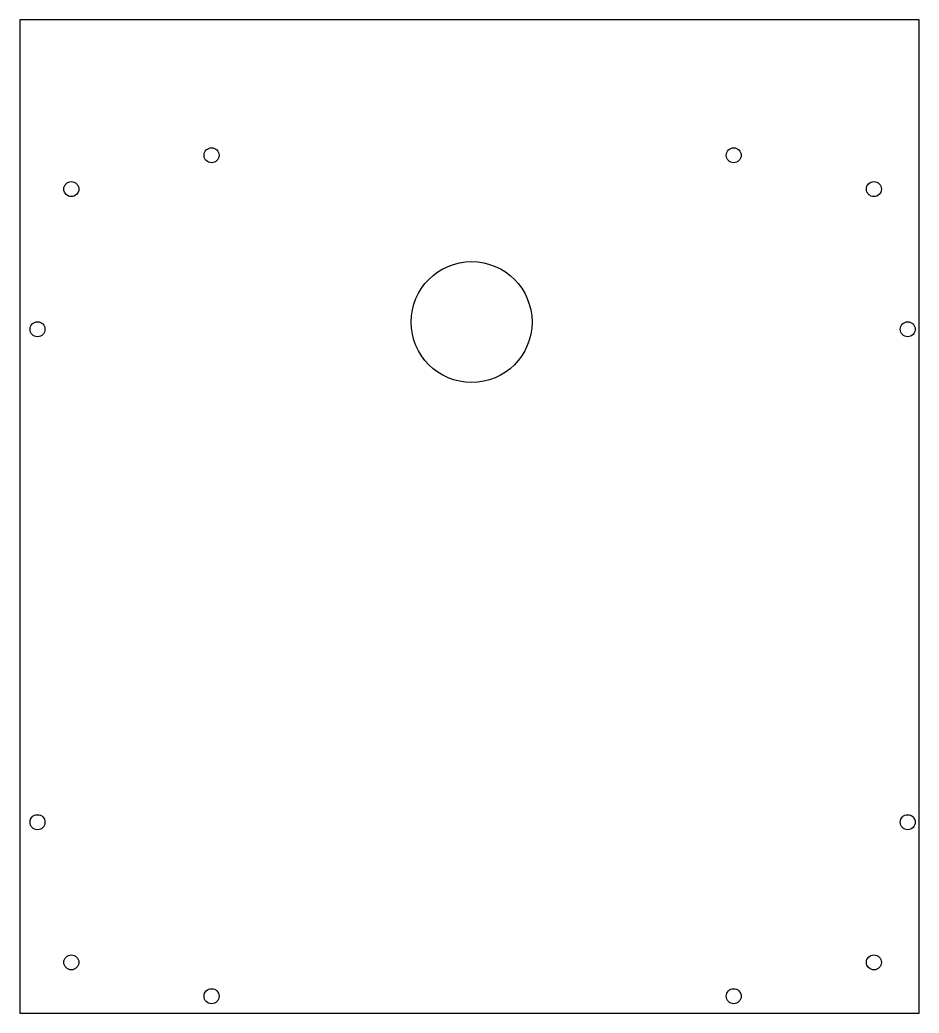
# Model space of a CAD drawing. Header units: millimetres. Extents: x 2392 to 2578, y 1720 to 1925.
import ezdxf

# ---------------------------------------------------------------- set-up
doc = ezdxf.new("R2010")
doc.units = ezdxf.units.MM

msp = doc.modelspace()

# ---------------------------------------------------------------- linework, layer by layer
msp.add_lwpolyline([(2392.31, 1719.86), (2578.31, 1719.86), (2578.31, 1925.38), (2392.31, 1925.38)], close=True)
msp.add_lwpolyline([(2392.31, 1719.86), (2578.31, 1719.86), (2578.31, 1925.38), (2392.31, 1925.38)], close=True)
for centre, radius in [((2431.96, 1897.36), 1.55), ((2539.96, 1897.36), 1.55), ((2402.96, 1890.36), 1.55), ((2568.96, 1890.36), 1.55), ((2485.75, 1862.85), 12.5), ((2395.96, 1861.36), 1.55), ((2575.96, 1861.36), 1.55), ((2395.96, 1759.36), 1.55), ((2575.96, 1759.36), 1.55), ((2402.96, 1730.36), 1.55), ((2568.96, 1730.36), 1.55), ((2431.96, 1723.36), 1.55), ((2539.96, 1723.36), 1.55)]:
    msp.add_circle(centre, radius)

doc.saveas('drawing.dxf')
